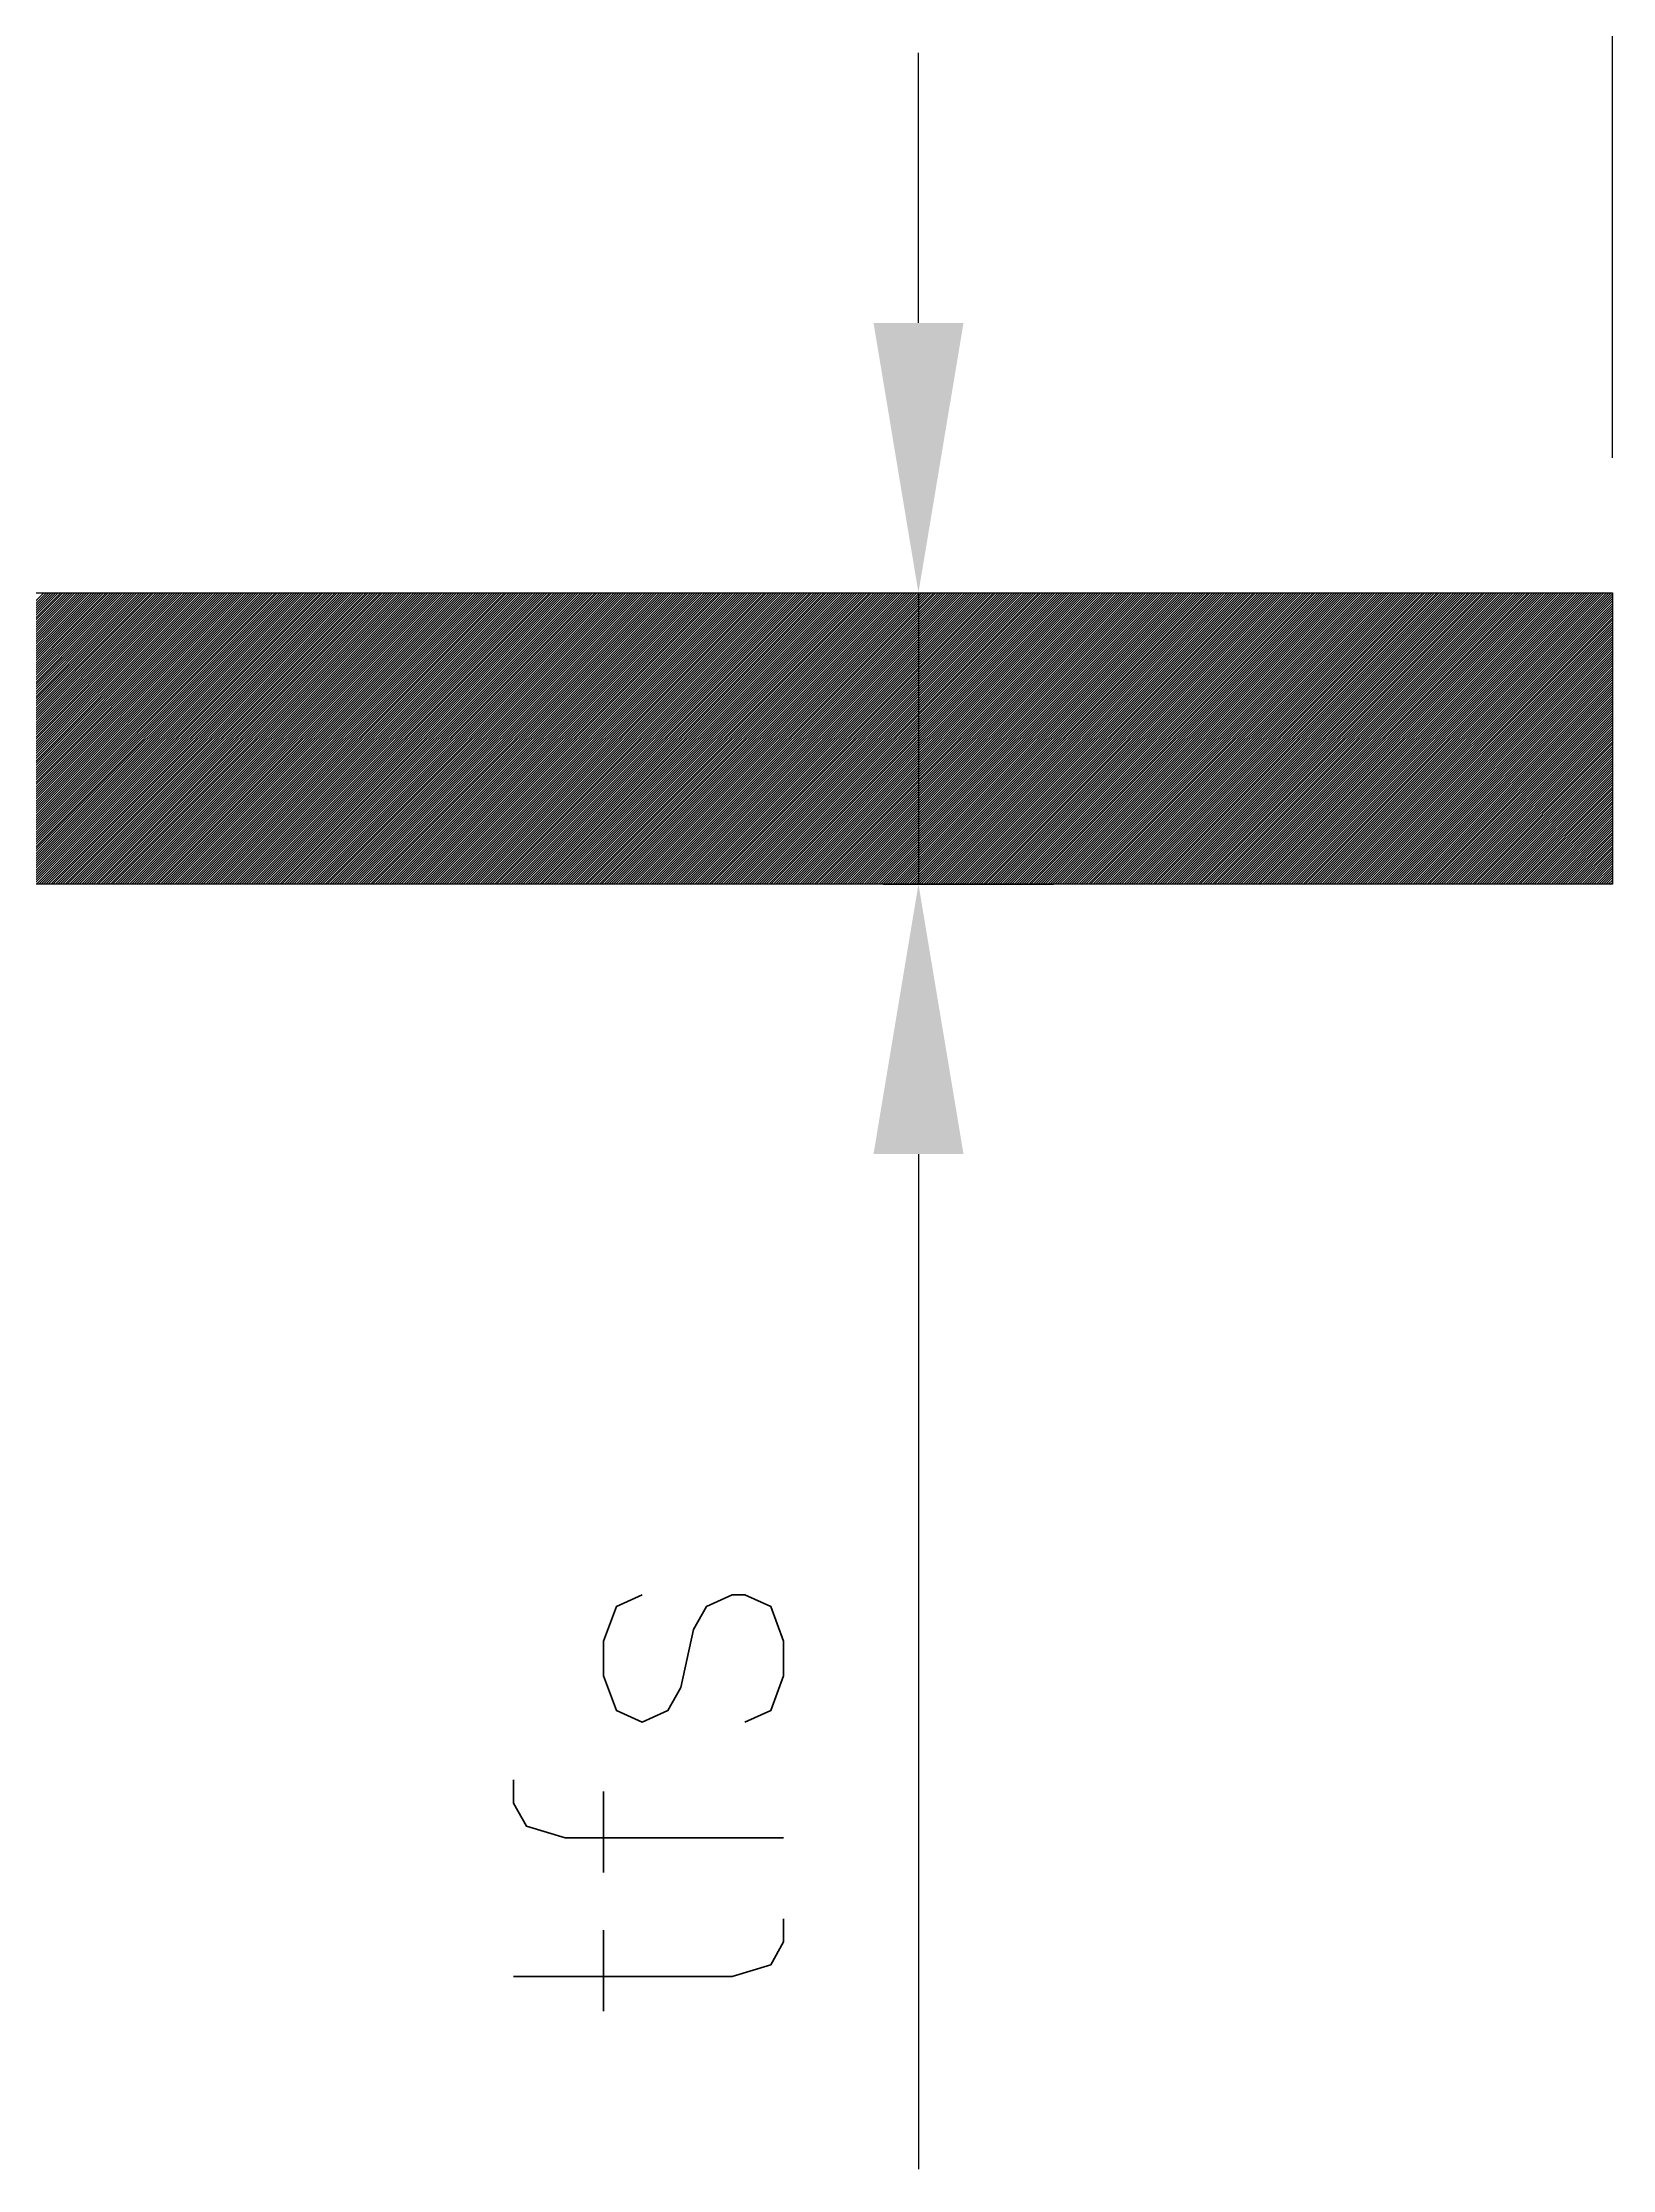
# Model space of a CAD drawing. Extents: x 7 to 3068, y 44 to 931.
# Drawn here: x 355.8 to 472.2, y 655.9 to 813.6 of the extents above; entities that cross this region are included whole.
import ezdxf

# ---------------------------------------------------------------- set-up
doc = ezdxf.new("R2010")
doc.units = 0
doc.layers.get('0').update_dxf_attribs({"linetype": 'CONTINUOUS'})
doc.layers.get('DEFPOINTS').update_dxf_attribs({"linetype": 'CONTINUOUS'})
doc.styles.get("Standard").update_dxf_attribs({"font": 'simplex.shx'})
doc.dimstyles.get("Standard").update_dxf_attribs({"dimtxt": 0.18, "dimasz": 0.18, "dimexe": 0.18, "dimexo": 0.0625, "dimgap": 0.09, "dimtad": 0, "dimtih": 1, "dimtoh": 1, "dimzin": 0, "dimcen": 0.09, "dimazin": 3, "dimtfac": 1, "dimtofl": 0, "dimtmove": 0, "dimatfit": 3})

# ---------------------------------------------------------------- blocks, each defined once
blk = doc.blocks.new('*X50')
at = {"color": 0}
for p, q in [((334.33, 751.19), (355.93, 772.79)), ((334.51, 751.19), (356.11, 772.79)), ((334.68, 751.19), (356.28, 772.79)), ((334.86, 751.19), (356.46, 772.79)), ((335.04, 751.19), (356.64, 772.79)), ((335.21, 751.19), (356.81, 772.79)), ((335.39, 751.19), (356.99, 772.79)), ((335.57, 751.19), (357.17, 772.79)), ((335.74, 751.19), (357.34, 772.79)), ((335.92, 751.19), (357.52, 772.79)), ((336.1, 751.19), (357.7, 772.79)), ((336.27, 751.19), (357.87, 772.79)), ((336.45, 751.19), (358.05, 772.79)), ((336.63, 751.19), (358.23, 772.79)), ((336.81, 751.19), (358.41, 772.79)), ((336.98, 751.19), (358.58, 772.79)), ((337.16, 751.19), (358.76, 772.79)), ((337.34, 751.19), (358.94, 772.79)), ((337.51, 751.19), (359.11, 772.79)), ((337.69, 751.19), (359.29, 772.79)), ((337.87, 751.19), (359.47, 772.79)), ((338.04, 751.19), (359.64, 772.79)), ((338.22, 751.19), (359.82, 772.79)), ((338.4, 751.19), (360, 772.79)), ((338.57, 751.19), (360.17, 772.79)), ((338.75, 751.19), (360.35, 772.79)), ((338.93, 751.19), (360.53, 772.79)), ((339.1, 751.19), (360.7, 772.79)), ((339.28, 751.19), (360.88, 772.79)), ((339.46, 751.19), (361.06, 772.79)), ((339.63, 751.19), (361.23, 772.79)), ((339.81, 751.19), (361.41, 772.79)), ((339.99, 751.19), (361.59, 772.79)), ((340.16, 751.19), (361.76, 772.79)), ((340.34, 751.19), (361.94, 772.79)), ((340.52, 751.19), (362.12, 772.79)), ((340.69, 751.19), (362.29, 772.79)), ((340.87, 751.19), (362.47, 772.79)), ((341.05, 751.19), (362.65, 772.79)), ((341.22, 751.19), (362.82, 772.79)), ((341.4, 751.19), (363, 772.79)), ((341.58, 751.19), (363.18, 772.79)), ((341.75, 751.19), (363.35, 772.79)), ((341.93, 751.19), (363.53, 772.79)), ((342.11, 751.19), (363.71, 772.79)), ((342.29, 751.19), (363.89, 772.79)), ((342.46, 751.19), (364.06, 772.79)), ((342.64, 751.19), (364.24, 772.79)), ((342.82, 751.19), (364.42, 772.79)), ((342.99, 751.19), (364.59, 772.79)), ((343.17, 751.19), (364.77, 772.79)), ((343.35, 751.19), (364.95, 772.79)), ((343.52, 751.19), (365.12, 772.79)), ((343.7, 751.19), (365.3, 772.79)), ((343.88, 751.19), (365.48, 772.79)), ((344.05, 751.19), (365.65, 772.79)), ((344.23, 751.19), (365.83, 772.79)), ((344.41, 751.19), (366.01, 772.79)), ((344.58, 751.19), (366.18, 772.79)), ((344.76, 751.19), (366.36, 772.79)), ((344.94, 751.19), (366.54, 772.79)), ((345.11, 751.19), (366.71, 772.79)), ((345.29, 751.19), (366.89, 772.79)), ((345.47, 751.19), (367.07, 772.79)), ((345.64, 751.19), (367.24, 772.79)), ((345.82, 751.19), (367.42, 772.79)), ((346, 751.19), (367.6, 772.79)), ((346.17, 751.19), (367.77, 772.79)), ((346.35, 751.19), (367.95, 772.79)), ((346.53, 751.19), (368.13, 772.79)), ((346.7, 751.19), (368.3, 772.79)), ((346.88, 751.19), (368.48, 772.79)), ((347.06, 751.19), (368.66, 772.79)), ((347.24, 751.19), (368.84, 772.79)), ((347.41, 751.19), (369.01, 772.79)), ((347.59, 751.19), (369.19, 772.79)), ((347.77, 751.19), (369.37, 772.79)), ((347.94, 751.19), (369.54, 772.79)), ((348.12, 751.19), (369.72, 772.79)), ((348.3, 751.19), (369.9, 772.79)), ((348.47, 751.19), (370.07, 772.79)), ((348.65, 751.19), (370.25, 772.79)), ((348.83, 751.19), (370.43, 772.79)), ((349, 751.19), (370.6, 772.79)), ((349.18, 751.19), (370.78, 772.79)), ((349.36, 751.19), (370.96, 772.79)), ((349.53, 751.19), (371.13, 772.79)), ((349.71, 751.19), (371.31, 772.79)), ((349.89, 751.19), (371.49, 772.79)), ((350.06, 751.19), (371.66, 772.79)), ((350.24, 751.19), (371.84, 772.79)), ((350.42, 751.19), (372.02, 772.79)), ((350.59, 751.19), (372.19, 772.79)), ((350.77, 751.19), (372.37, 772.79)), ((350.95, 751.19), (372.55, 772.79)), ((351.12, 751.19), (372.72, 772.79)), ((351.3, 751.19), (372.9, 772.79)), ((351.48, 751.19), (373.08, 772.79)), ((351.65, 751.19), (373.25, 772.79)), ((351.83, 751.19), (373.43, 772.79)), ((352.01, 751.19), (373.61, 772.79)), ((352.18, 751.19), (373.78, 772.79)), ((352.36, 751.19), (373.96, 772.79)), ((352.54, 751.19), (374.14, 772.79)), ((352.72, 751.19), (374.32, 772.79)), ((352.89, 751.19), (374.49, 772.79)), ((353.07, 751.19), (374.67, 772.79)), ((353.25, 751.19), (374.85, 772.79)), ((353.42, 751.19), (375.02, 772.79)), ((353.6, 751.19), (375.2, 772.79)), ((353.78, 751.19), (375.38, 772.79)), ((353.95, 751.19), (375.55, 772.79)), ((354.13, 751.19), (375.73, 772.79)), ((354.31, 751.19), (375.91, 772.79)), ((354.48, 751.19), (376.08, 772.79)), ((354.66, 751.19), (376.26, 772.79)), ((354.84, 751.19), (376.44, 772.79)), ((355.01, 751.19), (376.61, 772.79)), ((355.19, 751.19), (376.79, 772.79)), ((355.37, 751.19), (376.97, 772.79)), ((355.54, 751.19), (377.14, 772.79)), ((355.72, 751.19), (377.32, 772.79)), ((355.9, 751.19), (377.5, 772.79)), ((356.07, 751.19), (377.67, 772.79)), ((356.25, 751.19), (377.85, 772.79)), ((356.43, 751.19), (378.03, 772.79)), ((356.6, 751.19), (378.2, 772.79)), ((356.78, 751.19), (378.38, 772.79)), ((356.96, 751.19), (378.56, 772.79)), ((357.13, 751.19), (378.73, 772.79)), ((357.31, 751.19), (378.91, 772.79)), ((357.49, 751.19), (379.09, 772.79)), ((357.66, 751.19), (379.26, 772.79)), ((357.84, 751.19), (379.44, 772.79)), ((358.02, 751.19), (379.62, 772.79)), ((358.2, 751.19), (379.8, 772.79)), ((358.37, 751.19), (379.97, 772.79)), ((358.55, 751.19), (380.15, 772.79)), ((358.73, 751.19), (380.33, 772.79)), ((358.9, 751.19), (380.5, 772.79)), ((359.08, 751.19), (380.68, 772.79)), ((359.26, 751.19), (380.86, 772.79)), ((359.43, 751.19), (381.03, 772.79)), ((359.61, 751.19), (381.21, 772.79)), ((359.79, 751.19), (381.39, 772.79)), ((359.96, 751.19), (381.56, 772.79)), ((360.14, 751.19), (381.74, 772.79)), ((360.32, 751.19), (381.92, 772.79)), ((360.49, 751.19), (382.09, 772.79)), ((360.67, 751.19), (382.27, 772.79)), ((360.85, 751.19), (382.45, 772.79)), ((361.02, 751.19), (382.62, 772.79)), ((361.2, 751.19), (382.8, 772.79)), ((361.38, 751.19), (382.98, 772.79)), ((361.55, 751.19), (383.15, 772.79)), ((361.73, 751.19), (383.33, 772.79)), ((361.91, 751.19), (383.51, 772.79)), ((362.08, 751.19), (383.68, 772.79)), ((362.26, 751.19), (383.86, 772.79)), ((362.44, 751.19), (384.04, 772.79)), ((362.61, 751.19), (384.21, 772.79)), ((362.79, 751.19), (384.39, 772.79)), ((362.97, 751.19), (384.57, 772.79)), ((363.14, 751.19), (384.74, 772.79)), ((363.32, 751.19), (384.92, 772.79)), ((363.5, 751.19), (385.1, 772.79)), ((363.68, 751.19), (385.28, 772.79)), ((363.85, 751.19), (385.45, 772.79)), ((364.03, 751.19), (385.63, 772.79)), ((364.21, 751.19), (385.81, 772.79)), ((364.38, 751.19), (385.98, 772.79)), ((364.56, 751.19), (386.16, 772.79)), ((364.74, 751.19), (386.34, 772.79)), ((364.91, 751.19), (386.51, 772.79)), ((365.09, 751.19), (386.69, 772.79)), ((365.27, 751.19), (386.87, 772.79)), ((365.44, 751.19), (387.04, 772.79)), ((365.62, 751.19), (387.22, 772.79)), ((365.8, 751.19), (387.4, 772.79)), ((365.97, 751.19), (387.57, 772.79)), ((366.15, 751.19), (387.75, 772.79)), ((366.33, 751.19), (387.93, 772.79)), ((366.5, 751.19), (388.1, 772.79)), ((366.68, 751.19), (388.28, 772.79)), ((366.86, 751.19), (388.46, 772.79)), ((367.03, 751.19), (388.63, 772.79)), ((367.21, 751.19), (388.81, 772.79)), ((367.39, 751.19), (388.99, 772.79)), ((367.56, 751.19), (389.16, 772.79)), ((367.74, 751.19), (389.34, 772.79)), ((367.92, 751.19), (389.52, 772.79)), ((368.09, 751.19), (389.69, 772.79)), ((368.27, 751.19), (389.87, 772.79)), ((368.45, 751.19), (390.05, 772.79)), ((368.62, 751.19), (390.22, 772.79)), ((368.8, 751.19), (390.4, 772.79)), ((368.98, 751.19), (390.58, 772.79)), ((369.16, 751.19), (390.76, 772.79)), ((369.33, 751.19), (390.93, 772.79)), ((369.51, 751.19), (391.11, 772.79)), ((369.69, 751.19), (391.29, 772.79)), ((369.86, 751.19), (391.46, 772.79)), ((370.04, 751.19), (391.64, 772.79)), ((370.22, 751.19), (391.82, 772.79)), ((370.39, 751.19), (391.99, 772.79)), ((370.57, 751.19), (392.17, 772.79)), ((370.75, 751.19), (392.35, 772.79)), ((370.92, 751.19), (392.52, 772.79)), ((371.1, 751.19), (392.7, 772.79)), ((371.28, 751.19), (392.88, 772.79)), ((371.45, 751.19), (393.05, 772.79)), ((371.63, 751.19), (393.23, 772.79)), ((371.81, 751.19), (393.41, 772.79)), ((371.98, 751.19), (393.58, 772.79)), ((372.16, 751.19), (393.76, 772.79)), ((372.34, 751.19), (393.94, 772.79)), ((372.51, 751.19), (394.11, 772.79)), ((372.69, 751.19), (394.29, 772.79)), ((372.87, 751.19), (394.47, 772.79)), ((373.04, 751.19), (394.64, 772.79)), ((373.22, 751.19), (394.82, 772.79)), ((373.4, 751.19), (395, 772.79)), ((373.57, 751.19), (395.17, 772.79)), ((373.75, 751.19), (395.35, 772.79)), ((373.93, 751.19), (395.53, 772.79)), ((374.11, 751.19), (395.71, 772.79)), ((374.28, 751.19), (395.88, 772.79)), ((374.46, 751.19), (396.06, 772.79)), ((374.64, 751.19), (396.24, 772.79)), ((374.81, 751.19), (396.41, 772.79)), ((374.99, 751.19), (396.59, 772.79)), ((375.17, 751.19), (396.77, 772.79)), ((375.34, 751.19), (396.94, 772.79)), ((375.52, 751.19), (397.12, 772.79)), ((375.7, 751.19), (397.3, 772.79)), ((375.87, 751.19), (397.47, 772.79)), ((376.05, 751.19), (397.65, 772.79)), ((376.23, 751.19), (397.83, 772.79)), ((376.4, 751.19), (398, 772.79)), ((376.58, 751.19), (398.18, 772.79)), ((376.76, 751.19), (398.36, 772.79)), ((376.93, 751.19), (398.53, 772.79)), ((377.11, 751.19), (398.71, 772.79)), ((377.29, 751.19), (398.89, 772.79)), ((377.46, 751.19), (399.06, 772.79)), ((377.64, 751.19), (399.24, 772.79)), ((377.82, 751.19), (399.42, 772.79)), ((377.99, 751.19), (399.59, 772.79)), ((378.17, 751.19), (399.77, 772.79)), ((378.35, 751.19), (399.95, 772.79)), ((378.52, 751.19), (400.12, 772.79)), ((378.7, 751.19), (400.3, 772.79)), ((378.88, 751.19), (400.48, 772.79)), ((379.05, 751.19), (400.65, 772.79)), ((379.23, 751.19), (400.83, 772.79)), ((379.41, 751.19), (401.01, 772.79)), ((379.59, 751.19), (401.19, 772.79)), ((379.76, 751.19), (401.36, 772.79)), ((379.94, 751.19), (401.54, 772.79)), ((380.12, 751.19), (401.72, 772.79)), ((380.29, 751.19), (401.89, 772.79)), ((380.47, 751.19), (402.07, 772.79)), ((380.65, 751.19), (402.25, 772.79)), ((380.82, 751.19), (402.42, 772.79)), ((381, 751.19), (402.6, 772.79)), ((381.18, 751.19), (402.78, 772.79)), ((381.35, 751.19), (402.95, 772.79)), ((381.53, 751.19), (403.13, 772.79)), ((381.71, 751.19), (403.31, 772.79)), ((381.88, 751.19), (403.48, 772.79)), ((382.06, 751.19), (403.66, 772.79)), ((382.24, 751.19), (403.84, 772.79)), ((382.41, 751.19), (404.01, 772.79)), ((382.59, 751.19), (404.19, 772.79)), ((382.77, 751.19), (404.37, 772.79)), ((382.94, 751.19), (404.54, 772.79)), ((383.12, 751.19), (404.72, 772.79)), ((383.3, 751.19), (404.9, 772.79)), ((383.47, 751.19), (405.07, 772.79)), ((383.65, 751.19), (405.25, 772.79)), ((383.83, 751.19), (405.43, 772.79)), ((384, 751.19), (405.6, 772.79)), ((384.18, 751.19), (405.78, 772.79)), ((384.36, 751.19), (405.96, 772.79)), ((384.53, 751.19), (406.13, 772.79)), ((384.71, 751.19), (406.31, 772.79)), ((384.89, 751.19), (406.49, 772.79)), ((385.07, 751.19), (406.67, 772.79)), ((385.24, 751.19), (406.84, 772.79)), ((385.42, 751.19), (407.02, 772.79)), ((385.6, 751.19), (407.2, 772.79)), ((385.77, 751.19), (407.37, 772.79)), ((385.95, 751.19), (407.55, 772.79)), ((386.13, 751.19), (407.73, 772.79)), ((386.3, 751.19), (407.9, 772.79)), ((386.48, 751.19), (408.08, 772.79)), ((386.66, 751.19), (408.26, 772.79)), ((386.83, 751.19), (408.43, 772.79)), ((387.01, 751.19), (408.61, 772.79)), ((387.19, 751.19), (408.79, 772.79)), ((387.36, 751.19), (408.96, 772.79)), ((387.54, 751.19), (409.14, 772.79)), ((387.72, 751.19), (409.32, 772.79)), ((387.89, 751.19), (409.49, 772.79)), ((388.07, 751.19), (409.67, 772.79)), ((388.25, 751.19), (409.85, 772.79)), ((388.42, 751.19), (410.02, 772.79)), ((388.6, 751.19), (410.2, 772.79)), ((388.78, 751.19), (410.38, 772.79)), ((388.95, 751.19), (410.55, 772.79)), ((389.13, 751.19), (410.73, 772.79)), ((389.31, 751.19), (410.91, 772.79)), ((389.48, 751.19), (411.08, 772.79)), ((389.66, 751.19), (411.26, 772.79)), ((389.84, 751.19), (411.44, 772.79)), ((390.01, 751.19), (411.61, 772.79)), ((390.19, 751.19), (411.79, 772.79)), ((390.37, 751.19), (411.97, 772.79)), ((390.55, 751.19), (412.15, 772.79)), ((390.72, 751.19), (412.32, 772.79)), ((390.9, 751.19), (412.5, 772.79)), ((391.08, 751.19), (412.68, 772.79)), ((391.25, 751.19), (412.85, 772.79)), ((391.43, 751.19), (413.03, 772.79)), ((391.61, 751.19), (413.21, 772.79)), ((391.78, 751.19), (413.38, 772.79)), ((391.96, 751.19), (413.56, 772.79)), ((392.14, 751.19), (413.74, 772.79)), ((392.31, 751.19), (413.91, 772.79)), ((392.49, 751.19), (414.09, 772.79)), ((392.67, 751.19), (414.27, 772.79)), ((392.84, 751.19), (414.44, 772.79)), ((393.02, 751.19), (414.62, 772.79)), ((393.2, 751.19), (414.8, 772.79)), ((393.37, 751.19), (414.97, 772.79)), ((393.55, 751.19), (415.15, 772.79)), ((393.73, 751.19), (415.33, 772.79)), ((393.9, 751.19), (415.5, 772.79)), ((394.08, 751.19), (415.68, 772.79)), ((394.26, 751.19), (415.86, 772.79)), ((394.43, 751.19), (416.03, 772.79)), ((394.61, 751.19), (416.21, 772.79)), ((394.79, 751.19), (416.39, 772.79)), ((394.96, 751.19), (416.56, 772.79)), ((395.14, 751.19), (416.74, 772.79)), ((395.32, 751.19), (416.92, 772.79)), ((395.5, 751.19), (417.1, 772.79)), ((395.67, 751.19), (417.27, 772.79)), ((395.85, 751.19), (417.45, 772.79)), ((396.03, 751.19), (417.63, 772.79)), ((396.2, 751.19), (417.8, 772.79)), ((396.38, 751.19), (417.98, 772.79)), ((396.56, 751.19), (418.16, 772.79)), ((396.73, 751.19), (418.33, 772.79)), ((396.91, 751.19), (418.51, 772.79)), ((397.09, 751.19), (418.69, 772.79)), ((397.26, 751.19), (418.86, 772.79)), ((397.44, 751.19), (419.04, 772.79)), ((397.62, 751.19), (419.22, 772.79)), ((397.79, 751.19), (419.39, 772.79)), ((397.97, 751.19), (419.57, 772.79)), ((398.15, 751.19), (419.75, 772.79)), ((398.32, 751.19), (419.92, 772.79)), ((398.5, 751.19), (420.1, 772.79)), ((398.68, 751.19), (420.28, 772.79)), ((398.85, 751.19), (420.45, 772.79)), ((399.03, 751.19), (420.63, 772.79)), ((399.21, 751.19), (420.81, 772.79)), ((399.38, 751.19), (420.98, 772.79)), ((399.56, 751.19), (421.16, 772.79)), ((399.74, 751.19), (421.34, 772.79)), ((399.91, 751.19), (421.51, 772.79)), ((400.09, 751.19), (421.69, 772.79)), ((400.27, 751.19), (421.87, 772.79)), ((400.44, 751.19), (422.04, 772.79)), ((400.62, 751.19), (422.22, 772.79)), ((400.8, 751.19), (422.4, 772.79)), ((400.98, 751.19), (422.58, 772.79)), ((401.15, 751.19), (422.75, 772.79)), ((401.33, 751.19), (422.93, 772.79)), ((401.51, 751.19), (423.11, 772.79)), ((401.68, 751.19), (423.28, 772.79)), ((401.86, 751.19), (423.46, 772.79)), ((402.04, 751.19), (423.64, 772.79)), ((402.21, 751.19), (423.81, 772.79)), ((402.39, 751.19), (423.99, 772.79)), ((402.57, 751.19), (424.17, 772.79)), ((402.74, 751.19), (424.34, 772.79)), ((402.92, 751.19), (424.52, 772.79)), ((403.1, 751.19), (424.7, 772.79)), ((403.27, 751.19), (424.87, 772.79)), ((403.45, 751.19), (425.05, 772.79)), ((403.63, 751.19), (425.23, 772.79)), ((403.8, 751.19), (425.4, 772.79)), ((403.98, 751.19), (425.58, 772.79)), ((404.16, 751.19), (425.76, 772.79)), ((404.33, 751.19), (425.93, 772.79)), ((404.51, 751.19), (426.11, 772.79)), ((404.69, 751.19), (426.29, 772.79)), ((404.86, 751.19), (426.46, 772.79)), ((405.04, 751.19), (426.64, 772.79)), ((405.22, 751.19), (426.82, 772.79)), ((405.39, 751.19), (426.99, 772.79)), ((405.57, 751.19), (427.17, 772.79)), ((405.75, 751.19), (427.35, 772.79)), ((405.92, 751.19), (427.52, 772.79)), ((406.1, 751.19), (427.7, 772.79)), ((406.28, 751.19), (427.88, 772.79)), ((406.46, 751.19), (428.06, 772.79)), ((406.63, 751.19), (428.23, 772.79)), ((406.81, 751.19), (428.41, 772.79)), ((406.99, 751.19), (428.59, 772.79)), ((407.16, 751.19), (428.76, 772.79)), ((407.34, 751.19), (428.94, 772.79)), ((407.52, 751.19), (429.12, 772.79)), ((407.69, 751.19), (429.29, 772.79)), ((407.87, 751.19), (429.47, 772.79)), ((408.05, 751.19), (429.65, 772.79)), ((408.22, 751.19), (429.82, 772.79)), ((408.4, 751.19), (430, 772.79)), ((408.58, 751.19), (430.18, 772.79)), ((408.75, 751.19), (430.35, 772.79)), ((408.93, 751.19), (430.53, 772.79)), ((409.11, 751.19), (430.71, 772.79)), ((409.28, 751.19), (430.88, 772.79)), ((409.46, 751.19), (431.06, 772.79)), ((409.64, 751.19), (431.24, 772.79)), ((409.81, 751.19), (431.41, 772.79)), ((409.99, 751.19), (431.59, 772.79)), ((410.17, 751.19), (431.77, 772.79)), ((410.34, 751.19), (431.94, 772.79)), ((410.52, 751.19), (432.12, 772.79)), ((410.7, 751.19), (432.3, 772.79)), ((410.87, 751.19), (432.47, 772.79)), ((411.05, 751.19), (432.65, 772.79)), ((411.23, 751.19), (432.83, 772.79)), ((411.4, 751.19), (433, 772.79)), ((411.58, 751.19), (433.18, 772.79)), ((411.76, 751.19), (433.36, 772.79)), ((411.94, 751.19), (433.54, 772.79)), ((412.11, 751.19), (433.71, 772.79)), ((412.29, 751.19), (433.89, 772.79)), ((412.47, 751.19), (434.07, 772.79)), ((412.64, 751.19), (434.24, 772.79)), ((412.82, 751.19), (434.42, 772.79)), ((413, 751.19), (434.6, 772.79)), ((413.17, 751.19), (434.77, 772.79)), ((413.35, 751.19), (434.95, 772.79)), ((413.53, 751.19), (435.13, 772.79)), ((413.7, 751.19), (435.3, 772.79)), ((413.88, 751.19), (435.48, 772.79)), ((414.06, 751.19), (435.66, 772.79)), ((414.23, 751.19), (435.83, 772.79)), ((414.41, 751.19), (436.01, 772.79)), ((414.59, 751.19), (436.19, 772.79)), ((414.76, 751.19), (436.36, 772.79)), ((414.94, 751.19), (436.54, 772.79)), ((415.12, 751.19), (436.72, 772.79)), ((415.29, 751.19), (436.89, 772.79)), ((415.47, 751.19), (437.07, 772.79)), ((415.65, 751.19), (437.25, 772.79)), ((415.82, 751.19), (437.42, 772.79)), ((416, 751.19), (437.6, 772.79)), ((416.18, 751.19), (437.78, 772.79)), ((416.35, 751.19), (437.95, 772.79)), ((416.53, 751.19), (438.13, 772.79)), ((416.71, 751.19), (438.31, 772.79)), ((416.89, 751.19), (438.49, 772.79)), ((417.06, 751.19), (438.66, 772.79)), ((417.24, 751.19), (438.84, 772.79)), ((417.42, 751.19), (439.02, 772.79)), ((417.59, 751.19), (439.19, 772.79)), ((417.77, 751.19), (439.37, 772.79)), ((417.95, 751.19), (439.55, 772.79)), ((418.12, 751.19), (439.72, 772.79)), ((418.3, 751.19), (439.9, 772.79)), ((418.48, 751.19), (440.08, 772.79)), ((418.65, 751.19), (440.25, 772.79)), ((418.83, 751.19), (440.43, 772.79)), ((419.01, 751.19), (440.61, 772.79)), ((419.18, 751.19), (440.78, 772.79)), ((419.36, 751.19), (440.96, 772.79)), ((419.54, 751.19), (441.14, 772.79)), ((419.71, 751.19), (441.31, 772.79)), ((419.89, 751.19), (441.49, 772.79)), ((420.07, 751.19), (441.67, 772.79)), ((420.24, 751.19), (441.84, 772.79)), ((420.42, 751.19), (442.02, 772.79)), ((420.6, 751.19), (442.2, 772.79)), ((420.77, 751.19), (442.37, 772.79)), ((420.95, 751.19), (442.55, 772.79)), ((421.13, 751.19), (442.73, 772.79)), ((421.3, 751.19), (442.9, 772.79)), ((421.48, 751.19), (443.08, 772.79)), ((421.66, 751.19), (443.26, 772.79)), ((421.83, 751.19), (443.43, 772.79)), ((422.01, 751.19), (443.61, 772.79)), ((422.19, 751.19), (443.79, 772.79)), ((422.37, 751.19), (443.97, 772.79)), ((422.54, 751.19), (444.14, 772.79)), ((422.72, 751.19), (444.32, 772.79)), ((422.9, 751.19), (444.5, 772.79)), ((423.07, 751.19), (444.67, 772.79)), ((423.25, 751.19), (444.85, 772.79)), ((423.43, 751.19), (445.03, 772.79)), ((423.6, 751.19), (445.2, 772.79)), ((423.78, 751.19), (445.38, 772.79)), ((423.96, 751.19), (445.56, 772.79)), ((424.13, 751.19), (445.73, 772.79)), ((424.31, 751.19), (445.91, 772.79)), ((424.49, 751.19), (446.09, 772.79)), ((424.66, 751.19), (446.26, 772.79)), ((424.84, 751.19), (446.44, 772.79)), ((425.02, 751.19), (446.62, 772.79)), ((425.19, 751.19), (446.79, 772.79)), ((425.37, 751.19), (446.97, 772.79)), ((425.55, 751.19), (447.15, 772.79)), ((425.72, 751.19), (447.32, 772.79)), ((425.9, 751.19), (447.5, 772.79)), ((426.08, 751.19), (447.68, 772.79)), ((426.25, 751.19), (447.85, 772.79)), ((426.43, 751.19), (448.03, 772.79)), ((426.61, 751.19), (448.21, 772.79)), ((426.78, 751.19), (448.38, 772.79)), ((426.96, 751.19), (448.56, 772.79)), ((427.14, 751.19), (448.74, 772.79)), ((427.31, 751.19), (448.91, 772.79)), ((427.49, 751.19), (449.09, 772.79)), ((427.67, 751.19), (449.27, 772.79)), ((427.85, 751.19), (449.45, 772.79)), ((428.02, 751.19), (449.62, 772.79)), ((428.2, 751.19), (449.8, 772.79)), ((428.38, 751.19), (449.98, 772.79)), ((428.55, 751.19), (450.15, 772.79)), ((428.73, 751.19), (450.33, 772.79)), ((428.91, 751.19), (450.51, 772.79)), ((429.08, 751.19), (450.68, 772.79)), ((429.26, 751.19), (450.86, 772.79)), ((429.44, 751.19), (451.04, 772.79)), ((429.61, 751.19), (451.21, 772.79)), ((429.79, 751.19), (451.39, 772.79)), ((429.97, 751.19), (451.57, 772.79)), ((430.14, 751.19), (451.74, 772.79)), ((430.32, 751.19), (451.92, 772.79)), ((430.5, 751.19), (452.1, 772.79)), ((430.67, 751.19), (452.27, 772.79)), ((430.85, 751.19), (452.45, 772.79)), ((431.03, 751.19), (452.63, 772.79)), ((431.2, 751.19), (452.8, 772.79)), ((431.38, 751.19), (452.98, 772.79)), ((431.56, 751.19), (453.16, 772.79)), ((431.73, 751.19), (453.33, 772.79)), ((431.91, 751.19), (453.51, 772.79)), ((432.09, 751.19), (453.69, 772.79)), ((432.26, 751.19), (453.86, 772.79)), ((432.44, 751.19), (454.04, 772.79)), ((432.62, 751.19), (454.22, 772.79)), ((432.79, 751.19), (454.39, 772.79)), ((432.97, 751.19), (454.57, 772.79)), ((433.15, 751.19), (454.75, 772.79)), ((433.33, 751.19), (454.93, 772.79)), ((433.5, 751.19), (455.1, 772.79)), ((433.68, 751.19), (455.28, 772.79)), ((433.86, 751.19), (455.46, 772.79)), ((434.03, 751.19), (455.63, 772.79)), ((434.21, 751.19), (455.81, 772.79)), ((434.39, 751.19), (455.99, 772.79)), ((434.56, 751.19), (456.16, 772.79)), ((434.74, 751.19), (456.34, 772.79)), ((434.92, 751.19), (456.52, 772.79)), ((435.09, 751.19), (456.69, 772.79)), ((435.27, 751.19), (456.87, 772.79)), ((435.45, 751.19), (457.05, 772.79)), ((435.62, 751.19), (457.22, 772.79)), ((435.8, 751.19), (457.4, 772.79)), ((435.98, 751.19), (457.58, 772.79)), ((436.15, 751.19), (457.75, 772.79)), ((436.33, 751.19), (457.93, 772.79)), ((436.51, 751.19), (458.11, 772.79)), ((436.68, 751.19), (458.28, 772.79)), ((436.86, 751.19), (458.46, 772.79)), ((437.04, 751.19), (458.64, 772.79)), ((437.21, 751.19), (458.81, 772.79)), ((437.39, 751.19), (458.99, 772.79)), ((437.57, 751.19), (459.17, 772.79)), ((437.74, 751.19), (459.34, 772.79)), ((437.92, 751.19), (459.52, 772.79)), ((438.1, 751.19), (459.7, 772.79)), ((438.27, 751.19), (459.87, 772.79)), ((438.45, 751.19), (460.05, 772.79)), ((438.63, 751.19), (460.23, 772.79)), ((438.81, 751.19), (460.41, 772.79)), ((438.98, 751.19), (460.58, 772.79)), ((439.16, 751.19), (460.76, 772.79)), ((439.34, 751.19), (460.94, 772.79)), ((439.51, 751.19), (461.11, 772.79)), ((439.69, 751.19), (461.29, 772.79)), ((439.87, 751.19), (461.47, 772.79)), ((440.04, 751.19), (461.64, 772.79)), ((440.22, 751.19), (461.82, 772.79)), ((440.4, 751.19), (462, 772.79)), ((440.57, 751.19), (462.17, 772.79)), ((440.75, 751.19), (462.35, 772.79)), ((440.93, 751.19), (462.53, 772.79)), ((441.1, 751.19), (462.7, 772.79)), ((441.28, 751.19), (462.88, 772.79)), ((441.46, 751.19), (463.06, 772.79)), ((441.63, 751.19), (463.23, 772.79)), ((441.81, 751.19), (463.41, 772.79)), ((441.99, 751.19), (463.59, 772.79)), ((442.16, 751.19), (463.76, 772.79)), ((442.34, 751.19), (463.94, 772.79)), ((442.52, 751.19), (464.12, 772.79)), ((442.69, 751.19), (464.29, 772.79)), ((442.87, 751.19), (464.47, 772.79)), ((443.05, 751.19), (464.65, 772.79)), ((443.22, 751.19), (464.82, 772.79)), ((443.4, 751.19), (465, 772.79)), ((443.58, 751.19), (465.18, 772.79)), ((443.76, 751.19), (465.36, 772.79)), ((443.93, 751.19), (465.53, 772.79)), ((444.11, 751.19), (465.71, 772.79)), ((444.29, 751.19), (465.89, 772.79)), ((444.46, 751.19), (466.06, 772.79)), ((444.64, 751.19), (466.24, 772.79)), ((444.82, 751.19), (466.42, 772.79)), ((444.99, 751.19), (466.59, 772.79)), ((445.17, 751.19), (466.77, 772.79)), ((445.35, 751.19), (466.95, 772.79)), ((445.52, 751.19), (467.12, 772.79)), ((445.7, 751.19), (467.3, 772.79)), ((445.88, 751.19), (467.48, 772.79)), ((446.05, 751.19), (467.65, 772.79)), ((446.23, 751.19), (467.83, 772.79)), ((446.41, 751.19), (468.01, 772.79)), ((446.58, 751.19), (468.18, 772.79)), ((446.76, 751.19), (468.36, 772.79)), ((446.94, 751.19), (468.54, 772.79)), ((447.11, 751.19), (468.71, 772.79)), ((447.29, 751.19), (468.89, 772.79)), ((447.47, 751.19), (469.07, 772.79)), ((447.64, 751.19), (469.24, 772.79)), ((447.82, 751.19), (469.42, 772.79)), ((448, 751.19), (469.6, 772.79)), ((448.17, 751.19), (469.77, 772.79)), ((448.35, 751.19), (469.95, 772.79)), ((448.53, 751.19), (470.13, 772.79)), ((448.7, 751.19), (470.3, 772.79)), ((448.88, 751.19), (470.48, 772.79)), ((449.06, 751.19), (470.66, 772.79)), ((449.24, 751.19), (470.84, 772.79)), ((449.41, 751.19), (471.01, 772.79)), ((449.59, 751.19), (471.19, 772.79)), ((449.77, 751.19), (471.37, 772.79)), ((449.94, 751.19), (471.54, 772.79)), ((450.12, 751.19), (471.72, 772.79)), ((450.3, 751.19), (471.9, 772.79)), ((450.47, 751.19), (472.07, 772.79)), ((450.65, 751.19), (472.17, 772.71)), ((450.83, 751.19), (472.17, 772.54)), ((451, 751.19), (472.17, 772.36)), ((451.18, 751.19), (472.17, 772.18)), ((451.36, 751.19), (472.17, 772)), ((451.53, 751.19), (472.17, 771.83)), ((451.71, 751.19), (472.17, 771.65)), ((451.89, 751.19), (472.17, 771.47)), ((452.06, 751.19), (472.17, 771.3)), ((452.24, 751.19), (472.17, 771.12)), ((452.42, 751.19), (472.17, 770.94)), ((452.59, 751.19), (472.17, 770.77)), ((452.77, 751.19), (472.17, 770.59)), ((452.95, 751.19), (472.17, 770.41)), ((453.12, 751.19), (472.17, 770.24)), ((453.3, 751.19), (472.17, 770.06)), ((453.48, 751.19), (472.17, 769.88)), ((453.65, 751.19), (472.17, 769.71)), ((453.83, 751.19), (472.17, 769.53)), ((454.01, 751.19), (472.17, 769.35)), ((454.18, 751.19), (472.17, 769.18)), ((454.36, 751.19), (472.17, 769)), ((454.54, 751.19), (472.17, 768.82)), ((454.72, 751.19), (472.17, 768.65)), ((454.89, 751.19), (472.17, 768.47)), ((455.07, 751.19), (472.17, 768.29)), ((455.25, 751.19), (472.17, 768.12)), ((455.42, 751.19), (472.17, 767.94)), ((455.6, 751.19), (472.17, 767.76)), ((455.78, 751.19), (472.17, 767.59)), ((455.95, 751.19), (472.17, 767.41)), ((456.13, 751.19), (472.17, 767.23)), ((456.31, 751.19), (472.17, 767.06)), ((456.48, 751.19), (472.17, 766.88)), ((456.66, 751.19), (472.17, 766.7)), ((456.84, 751.19), (472.17, 766.52)), ((457.01, 751.19), (472.17, 766.35)), ((457.19, 751.19), (472.17, 766.17)), ((457.37, 751.19), (472.17, 765.99)), ((457.54, 751.19), (472.17, 765.82)), ((457.72, 751.19), (472.17, 765.64)), ((457.9, 751.19), (472.17, 765.46)), ((458.07, 751.19), (472.17, 765.29)), ((458.25, 751.19), (472.17, 765.11)), ((458.43, 751.19), (472.17, 764.93)), ((458.6, 751.19), (472.17, 764.76)), ((458.78, 751.19), (472.17, 764.58)), ((458.96, 751.19), (472.17, 764.4)), ((459.13, 751.19), (472.17, 764.23)), ((459.31, 751.19), (472.17, 764.05)), ((459.49, 751.19), (472.17, 763.87)), ((459.66, 751.19), (472.17, 763.7)), ((459.84, 751.19), (472.17, 763.52)), ((460.02, 751.19), (472.17, 763.34)), ((460.2, 751.19), (472.17, 763.17)), ((460.37, 751.19), (472.17, 762.99)), ((460.55, 751.19), (472.17, 762.81)), ((460.73, 751.19), (472.17, 762.64)), ((460.9, 751.19), (472.17, 762.46)), ((461.08, 751.19), (472.17, 762.28)), ((461.26, 751.19), (472.17, 762.11)), ((461.43, 751.19), (472.17, 761.93)), ((461.61, 751.19), (472.17, 761.75)), ((461.79, 751.19), (472.17, 761.58)), ((461.96, 751.19), (472.17, 761.4)), ((462.14, 751.19), (472.17, 761.22)), ((462.32, 751.19), (472.17, 761.04)), ((462.49, 751.19), (472.17, 760.87)), ((462.67, 751.19), (472.17, 760.69)), ((462.85, 751.19), (472.17, 760.51)), ((463.02, 751.19), (472.17, 760.34)), ((463.2, 751.19), (472.17, 760.16)), ((463.38, 751.19), (472.17, 759.98)), ((463.55, 751.19), (472.17, 759.81)), ((463.73, 751.19), (472.17, 759.63)), ((463.91, 751.19), (472.17, 759.45)), ((464.08, 751.19), (472.17, 759.28)), ((464.26, 751.19), (472.17, 759.1)), ((464.44, 751.19), (472.17, 758.92)), ((464.61, 751.19), (472.17, 758.75)), ((464.79, 751.19), (472.17, 758.57)), ((464.97, 751.19), (472.17, 758.39)), ((465.15, 751.19), (472.17, 758.22)), ((465.32, 751.19), (472.17, 758.04)), ((465.5, 751.19), (472.17, 757.86)), ((465.68, 751.19), (472.17, 757.69)), ((465.85, 751.19), (472.17, 757.51)), ((466.03, 751.19), (472.17, 757.33)), ((466.21, 751.19), (472.17, 757.16)), ((466.38, 751.19), (472.17, 756.98)), ((466.56, 751.19), (472.17, 756.8)), ((466.74, 751.19), (472.17, 756.63)), ((466.91, 751.19), (472.17, 756.45)), ((467.09, 751.19), (472.17, 756.27)), ((467.27, 751.19), (472.17, 756.09)), ((467.44, 751.19), (472.17, 755.92)), ((467.62, 751.19), (472.17, 755.74)), ((467.8, 751.19), (472.17, 755.56)), ((467.97, 751.19), (472.17, 755.39)), ((468.15, 751.19), (472.17, 755.21)), ((468.33, 751.19), (472.17, 755.03)), ((468.5, 751.19), (472.17, 754.86)), ((468.68, 751.19), (472.17, 754.68)), ((468.86, 751.19), (472.17, 754.5)), ((469.03, 751.19), (472.17, 754.33)), ((469.21, 751.19), (472.17, 754.15)), ((469.39, 751.19), (472.17, 753.97)), ((469.56, 751.19), (472.17, 753.8)), ((469.74, 751.19), (472.17, 753.62)), ((469.92, 751.19), (472.17, 753.44)), ((470.09, 751.19), (472.17, 753.27)), ((470.27, 751.19), (472.17, 753.09)), ((470.45, 751.19), (472.17, 752.91)), ((470.63, 751.19), (472.17, 752.74)), ((470.8, 751.19), (472.17, 752.56)), ((470.98, 751.19), (472.17, 752.38)), ((471.16, 751.19), (472.17, 752.21)), ((471.33, 751.19), (472.17, 752.03)), ((471.51, 751.19), (472.17, 751.85)), ((471.69, 751.19), (472.17, 751.68)), ((471.86, 751.19), (472.17, 751.5)), ((472.04, 751.19), (472.17, 751.32))]:
    blk.add_line(p, q, dxfattribs=at)
blk = doc.blocks.new('*U53')
at = {"color": 3}
blk.add_text('bfs', height=20, dxfattribs=at).set_placement((289.67, 873.54))
blk = doc.blocks.new('*D12')
at = {"color": 1}
for p, q in [((147.17, 782.79), (147.17, 873.54)), ((472.17, 782.79), (472.17, 873.54)), ((167.17, 863.54), (452.17, 863.54))]:
    blk.add_line(p, q, dxfattribs=at)
for points in [[(167.17, 866.88), (167.17, 860.21), (147.17, 863.54)], [(452.17, 866.88), (452.17, 860.21), (472.17, 863.54)]]:
    blk.add_solid(points, dxfattribs=at)
at = {"layer": 'DEFPOINTS', "color": 0}
for p in [(472.17, 863.54), (147.17, 772.79), (472.17, 772.79)]:
    blk.add_point(p, dxfattribs=at)
blk.add_blockref('*U53', (0, 0))
blk = doc.blocks.new('*U55')
at = {"color": 3}
blk.add_text('tfs', height=20, rotation=90, dxfattribs=at).set_placement((410.74, 665.95))
blk = doc.blocks.new('*D14')
at = {"color": 1}
for p, q in [((420.74, 792.79), (420.74, 812.79)), ((418.16, 772.79), (430.74, 772.79)), ((420.74, 772.79), (420.74, 751.19)), ((418.16, 751.19), (430.74, 751.19)), ((420.74, 731.19), (420.74, 655.95))]:
    blk.add_line(p, q, dxfattribs=at)
for points in [[(417.41, 792.79), (424.08, 792.79), (420.74, 772.79)], [(417.41, 731.19), (424.08, 731.19), (420.74, 751.19)]]:
    blk.add_solid(points, dxfattribs=at)
at = {"layer": 'DEFPOINTS', "color": 0}
for p in [(408.16, 772.79), (408.16, 751.19), (420.74, 751.19)]:
    blk.add_point(p, dxfattribs=at)
blk.add_blockref('*U55', (0, 0))

msp = doc.modelspace()

# ---------------------------------------------------------------- linework, layer by layer
at = {"color": 18, "linetype": 'CONTINUOUS'}
msp.add_lwpolyline([(147.173, 156.788), (147.173, 178.388), (286.773, 178.388, 0.4142136), (302.673, 194.288), (302.673, 735.288, 0.4142136), (286.773, 751.188), (147.173, 751.188), (147.173, 772.788), (472.173, 772.788), (472.173, 751.188), (332.573, 751.188, 0.4142136), (316.673, 735.288), (316.673, 194.288, 0.4142136), (332.573, 178.388), (472.173, 178.388), (472.173, 156.788), (147.173, 156.788)], format="xyb", dxfattribs=at)

# ---------------------------------------------------------------- block references
at = {"color": 2, "linetype": 'CONTINUOUS'}
msp.add_blockref('*X50', (0, 0), dxfattribs=at)

# ---------------------------------------------------------------- dimensions: what is measured, and where the dimension line sits
dim = msp.add_linear_dim(base=(472.173, 863.542), p1=(147.173, 772.788), p2=(472.173, 772.788), text='bfs', dimstyle='Standard', override={"dimscale": 1})
dim.commit()
dim.dimension.update_dxf_attribs({"geometry": '*D12', "text_midpoint": (309.673, 883.542)})
dim = msp.add_linear_dim(base=(420.742, 751.188), p1=(408.157, 772.788), p2=(408.157, 751.188), angle=90, text='tfs', dimstyle='Standard', override={"dimscale": 1})
dim.commit()
dim.dimension.update_dxf_attribs({"geometry": '*D14', "text_midpoint": (400.742, 683.569)})

doc.saveas('drawing.dxf')
